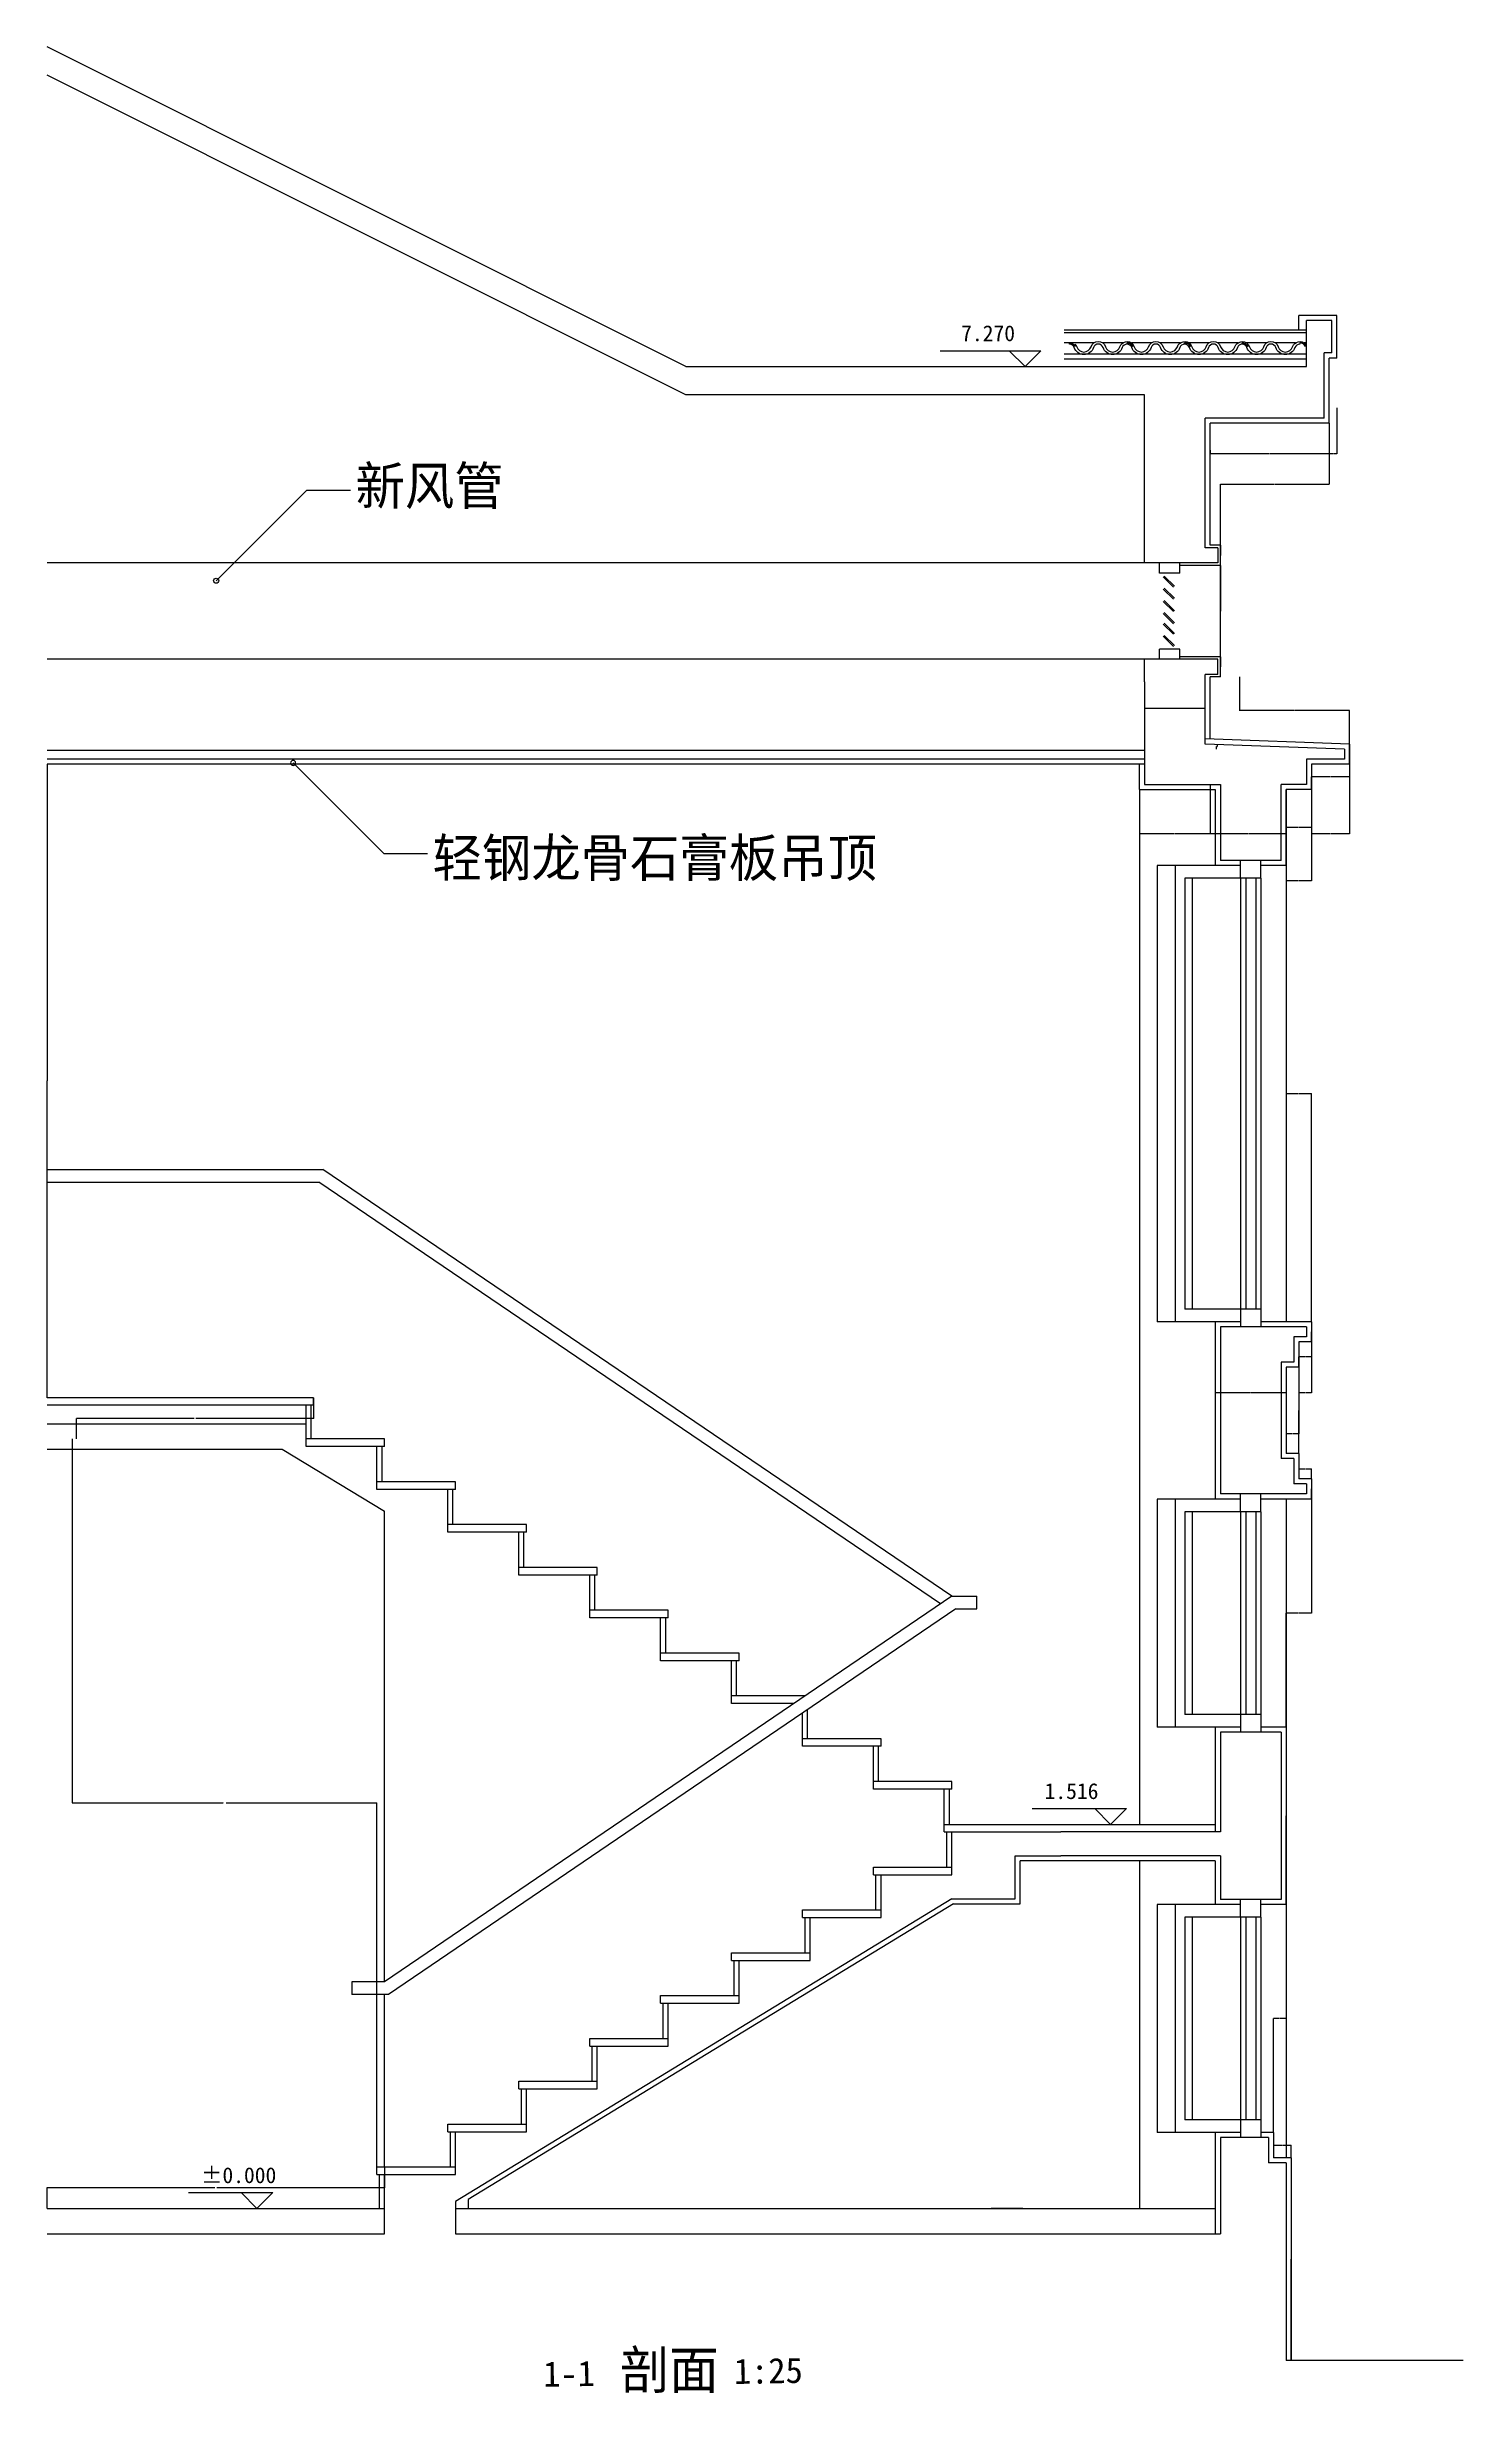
# Model space of a CAD drawing. Header units: metres. Extents: x -2092 to 57740, y -16481 to 10701.
# Drawn here: x 5047 to 10638, y -16481 to -7221 of the extents above; entities that cross this region are included whole.
import ezdxf

# ---------------------------------------------------------------- set-up
doc = ezdxf.new("R2010")
doc.units = ezdxf.units.M
for name, color, linetype in [('2', 2, 'Continuous'), ('DIM2', 3, 'Continuous'), ('E-W', 7, 'Continuous'), ('E-WALL', 7, 'Continuous'), ('E-X', 2, 'Continuous'), ('HZ', 3, 'Continuous'), ('墙', 7, 'Continuous'), ('标注', 4, 'Continuous')]:
    doc.layers.add(name, color=color, linetype=linetype)
doc.dimstyles.get("Standard").update_dxf_attribs({"dimtxt": 2.5, "dimasz": 2.5, "dimexe": 1.25, "dimexo": 0.625, "dimtad": 1, "dimcen": 2.5, "dimazin": 3, "dimtfac": 1, "dimtmove": 0, "dimatfit": 3})

# ---------------------------------------------------------------- blocks, each defined once
blk = doc.blocks.new('*D161')
for p, q in [((9359.99, -10152.48), (9359.99, -10327.56)), ((9639.99, -10132.48), (9639.99, -10327.56)), ((9498.49, -10327.56), (9359.74, -10327.56)), ((9640.24, -10327.56), (9501.49, -10327.56))]:
    blk.add_line(p, q)
at = {"layer": 'Defpoints'}
for p in [(9359.99, -10152.48), (9639.99, -10132.48), (9639.99, -10327.56)]:
    blk.add_point(p, dxfattribs=at)
at = {"layer": 'DIM2', "insert": (9499.99, -10327.56), "char_height": 1, "attachment_point": 5}
blk.add_mtext('280', dxfattribs=at)
blk = doc.blocks.new('*D162')
for p, q in [((10039.99, -12952.48), (10039.99, -13402.48)), ((9988.49, -13402.48), (9939.74, -13402.48)), ((9939.99, -13852.48), (9939.99, -13402.48)), ((10040.24, -13402.48), (9991.49, -13402.48))]:
    blk.add_line(p, q)
at = {"layer": 'Defpoints'}
for p in [(10039.99, -12952.48), (10039.99, -13402.48), (9939.99, -13852.48)]:
    blk.add_point(p, dxfattribs=at)
at = {"layer": 'DIM2', "insert": (9989.99, -13402.48), "char_height": 1, "attachment_point": 5}
blk.add_mtext('100', dxfattribs=at)
blk = doc.blocks.new('*D163')
for p, q in [((9939.99, -14552.48), (9939.99, -15002.48)), ((9913.99, -15002.48), (9889.74, -15002.48)), ((9889.99, -15452.48), (9889.99, -15002.48)), ((9940.24, -15002.48), (9915.99, -15002.48))]:
    blk.add_line(p, q)
at = {"layer": 'Defpoints'}
for p in [(9939.99, -14552.48), (9939.99, -15002.48), (9889.99, -15452.48)]:
    blk.add_point(p, dxfattribs=at)
at = {"layer": 'DIM2', "insert": (9914.99, -15002.48), "char_height": 1, "attachment_point": 5}
blk.add_mtext('50', dxfattribs=at)
blk = doc.blocks.new('*D164')
for p, q in [((9959.99, -15552.48), (9959.99, -15952.48)), ((9959.74, -15952.48), (9959.49, -15952.48)), ((9959.99, -16352.48), (9959.99, -15952.48)), ((9959.99, -15952.48), (9959.99, -15952.48)), ((9960.24, -15952.48), (9960.49, -15952.48))]:
    blk.add_line(p, q)
at = {"layer": 'Defpoints'}
for p in [(9959.99, -15552.48), (9959.99, -15952.48), (9959.99, -16352.48)]:
    blk.add_point(p, dxfattribs=at)
at = {"layer": 'DIM2', "insert": (9959.99, -15951.355), "char_height": 1, "attachment_point": 5}
blk.add_mtext('0', dxfattribs=at)
blk = doc.blocks.new('*D165')
for p, q in [((9889.99, -15452.48), (9889.99, -15502.48)), ((9890.24, -15502.48), (9923.99, -15502.48)), ((9925.99, -15502.48), (9959.74, -15502.48)), ((9959.99, -15552.48), (9959.99, -15502.48))]:
    blk.add_line(p, q)
at = {"layer": 'Defpoints'}
for p in [(9889.99, -15452.48), (9889.99, -15502.48), (9959.99, -15552.48)]:
    blk.add_point(p, dxfattribs=at)
at = {"layer": 'DIM2', "insert": (9924.99, -15502.48), "char_height": 1, "attachment_point": 5}
blk.add_mtext('70', dxfattribs=at)
blk = doc.blocks.new('*D166')
for p, q in [((9939.99, -13852.48), (9939.99, -14202.48)), ((9939.74, -14202.48), (9939.49, -14202.48)), ((9939.99, -14552.48), (9939.99, -14202.48)), ((9939.99, -14202.48), (9939.99, -14202.48)), ((9940.24, -14202.48), (9940.49, -14202.48))]:
    blk.add_line(p, q)
at = {"layer": 'Defpoints'}
for p in [(9939.99, -13852.48), (9939.99, -14202.48), (9939.99, -14552.48)]:
    blk.add_point(p, dxfattribs=at)
at = {"layer": 'DIM2', "insert": (9939.99, -14201.355), "char_height": 1, "attachment_point": 5}
blk.add_mtext('0', dxfattribs=at)
blk = doc.blocks.new('*D167')
for p, q in [((9679.99, -9267.97), (9679.99, -9447.97)), ((9679.74, -9447.97), (9679.49, -9447.97)), ((9679.99, -9627.97), (9679.99, -9447.97)), ((9679.99, -9447.97), (9679.99, -9447.97)), ((9680.24, -9447.97), (9680.49, -9447.97))]:
    blk.add_line(p, q)
at = {"layer": 'Defpoints'}
for p in [(9679.99, -9267.97), (9679.99, -9447.97), (9679.99, -9627.97)]:
    blk.add_point(p, dxfattribs=at)
at = {"layer": 'DIM2', "insert": (9679.99, -9446.845), "char_height": 1, "attachment_point": 5}
blk.add_mtext('0', dxfattribs=at)
blk = doc.blocks.new('*D168')
for p, q in [((9939.99, -10452.48), (9939.99, -11352.48)), ((9940.24, -11352.48), (9988.49, -11352.48)), ((9991.49, -11352.48), (10039.74, -11352.48)), ((10039.99, -12252.48), (10039.99, -11352.48))]:
    blk.add_line(p, q)
at = {"layer": 'Defpoints'}
for p in [(9939.99, -10452.48), (9939.99, -11352.48), (10039.99, -12252.48)]:
    blk.add_point(p, dxfattribs=at)
at = {"layer": 'DIM2', "insert": (9989.99, -11352.48), "char_height": 1, "attachment_point": 5}
blk.add_mtext('100', dxfattribs=at)
blk = doc.blocks.new('*D169')
for p, q in [((10039.74, -12292.48), (10039.49, -12292.48)), ((10039.99, -12252.48), (10039.99, -12292.48)), ((10039.99, -12332.48), (10039.99, -12292.48)), ((10039.99, -12292.48), (10039.99, -12292.48)), ((10040.24, -12292.48), (10040.49, -12292.48))]:
    blk.add_line(p, q)
at = {"layer": 'Defpoints'}
for p in [(10039.99, -12252.48), (10039.99, -12292.48), (10039.99, -12332.48)]:
    blk.add_point(p, dxfattribs=at)
at = {"layer": 'DIM2', "insert": (10039.99, -12291.355), "char_height": 1, "attachment_point": 5}
blk.add_mtext('0', dxfattribs=at)
blk = doc.blocks.new('*D170')
for p, q in [((9989.99, -12432.48), (9989.99, -12602.48)), ((9989.74, -12602.48), (9989.49, -12602.48)), ((9989.99, -12772.48), (9989.99, -12602.48)), ((9989.99, -12602.48), (9989.99, -12602.48)), ((9990.24, -12602.48), (9990.49, -12602.48))]:
    blk.add_line(p, q)
at = {"layer": 'Defpoints'}
for p in [(9989.99, -12432.48), (9989.99, -12602.48), (9989.99, -12772.48)]:
    blk.add_point(p, dxfattribs=at)
at = {"layer": 'DIM2', "insert": (9989.99, -12601.355), "char_height": 1, "attachment_point": 5}
blk.add_mtext('0', dxfattribs=at)
blk = doc.blocks.new('*D171')
for p, q in [((9989.99, -12772.48), (9989.99, -12833.5)), ((9990.24, -12833.5), (10013.99, -12833.5)), ((10015.99, -12833.5), (10039.74, -12833.5)), ((10039.99, -12872.48), (10039.99, -12833.5))]:
    blk.add_line(p, q)
at = {"layer": 'Defpoints'}
for p in [(9989.99, -12772.48), (9989.99, -12833.5), (10039.99, -12872.48)]:
    blk.add_point(p, dxfattribs=at)
at = {"layer": 'DIM2', "insert": (10014.99, -12833.5), "char_height": 1, "attachment_point": 5}
blk.add_mtext('50', dxfattribs=at)
blk = doc.blocks.new('*D172')
for p, q in [((10039.74, -12912.48), (10039.49, -12912.48)), ((10039.99, -12872.48), (10039.99, -12912.48)), ((10039.99, -12952.48), (10039.99, -12912.48)), ((10039.99, -12912.48), (10039.99, -12912.48)), ((10040.24, -12912.48), (10040.49, -12912.48))]:
    blk.add_line(p, q)
at = {"layer": 'Defpoints'}
for p in [(10039.99, -12872.48), (10039.99, -12912.48), (10039.99, -12952.48)]:
    blk.add_point(p, dxfattribs=at)
at = {"layer": 'DIM2', "insert": (10039.99, -12911.355), "char_height": 1, "attachment_point": 5}
blk.add_mtext('0', dxfattribs=at)
blk = doc.blocks.new('*D173')
for p, q in [((10013.99, -12391.3), (9989.74, -12391.3)), ((9989.99, -12432.48), (9989.99, -12391.3)), ((10040.24, -12391.3), (10015.99, -12391.3)), ((10039.99, -12332.48), (10039.99, -12391.3))]:
    blk.add_line(p, q)
at = {"layer": 'Defpoints'}
for p in [(10039.99, -12332.48), (10039.99, -12391.3), (9989.99, -12432.48)]:
    blk.add_point(p, dxfattribs=at)
at = {"layer": 'DIM2', "insert": (10014.99, -12391.3), "char_height": 1, "attachment_point": 5}
blk.add_mtext('50', dxfattribs=at)
blk = doc.blocks.new('*D174')
for p, q in [((10039.99, -12332.48), (10039.99, -12533.54)), ((9989.99, -12432.48), (9989.99, -12533.54)), ((10013.99, -12533.54), (9989.74, -12533.54)), ((10040.24, -12533.54), (10015.99, -12533.54))]:
    blk.add_line(p, q)
at = {"layer": 'Defpoints'}
for p in [(10039.99, -12332.48), (9989.99, -12432.48), (10039.99, -12533.54)]:
    blk.add_point(p, dxfattribs=at)
at = {"layer": 'DIM2', "insert": (10014.99, -12533.54), "char_height": 1, "attachment_point": 5}
blk.add_mtext('50', dxfattribs=at)
blk = doc.blocks.new('*D175')
for p, q in [((9659.99, -12432.48), (9659.99, -12533.54)), ((9939.99, -12432.48), (9939.99, -12533.54)), ((9798.49, -12533.54), (9659.74, -12533.54)), ((9940.24, -12533.54), (9801.49, -12533.54))]:
    blk.add_line(p, q)
at = {"layer": 'Defpoints'}
for p in [(9659.99, -12432.48), (9939.99, -12432.48), (9939.99, -12533.54)]:
    blk.add_point(p, dxfattribs=at)
at = {"layer": 'DIM2', "insert": (9799.99, -12533.54), "char_height": 1, "attachment_point": 5}
blk.add_mtext('280', dxfattribs=at)
blk = doc.blocks.new('*D176')
for p, q in [((9939.99, -12432.48), (9939.99, -12695.7)), ((9989.99, -12432.48), (9989.99, -12695.7)), ((9963.99, -12695.7), (9939.74, -12695.7)), ((9990.24, -12695.7), (9965.99, -12695.7))]:
    blk.add_line(p, q)
at = {"layer": 'Defpoints'}
for p in [(9939.99, -12432.48), (9989.99, -12432.48), (9989.99, -12695.7)]:
    blk.add_point(p, dxfattribs=at)
at = {"layer": 'DIM2', "insert": (9964.99, -12695.7), "char_height": 1, "attachment_point": 5}
blk.add_mtext('50', dxfattribs=at)
blk = doc.blocks.new('*D177')
for p, q in [((9939.99, -10152.48), (9939.99, -10512.33)), ((10039.99, -10152.48), (10039.99, -10512.33)), ((9988.49, -10512.33), (9939.74, -10512.33)), ((10040.24, -10512.33), (9991.49, -10512.33))]:
    blk.add_line(p, q)
at = {"layer": 'Defpoints'}
for p in [(9939.99, -10152.48), (10039.99, -10152.48), (10039.99, -10512.33)]:
    blk.add_point(p, dxfattribs=at)
at = {"layer": 'DIM2', "insert": (9989.99, -10512.33), "char_height": 1, "attachment_point": 5}
blk.add_mtext('100', dxfattribs=at)
blk = doc.blocks.new('*D178')
for p, q in [((9939.99, -10152.48), (9939.99, -10327.56)), ((9639.99, -10207.48), (9639.99, -10327.56)), ((9788.49, -10327.56), (9639.74, -10327.56)), ((9940.24, -10327.56), (9791.49, -10327.56))]:
    blk.add_line(p, q)
at = {"layer": 'Defpoints'}
for p in [(9939.99, -10152.48), (9639.99, -10207.48), (9939.99, -10327.56)]:
    blk.add_point(p, dxfattribs=at)
at = {"layer": 'DIM2', "insert": (9789.99, -10327.56), "char_height": 1, "attachment_point": 5}
blk.add_mtext('300', dxfattribs=at)
blk = doc.blocks.new('*D179')
for p, q in [((10189.99, -10052.48), (10189.99, -10327.56)), ((10039.99, -10152.48), (10039.99, -10327.56)), ((10113.49, -10327.56), (10039.74, -10327.56)), ((10190.24, -10327.56), (10116.49, -10327.56))]:
    blk.add_line(p, q)
at = {"layer": 'Defpoints'}
for p in [(10189.99, -10052.48), (10039.99, -10152.48), (10189.99, -10327.56)]:
    blk.add_point(p, dxfattribs=at)
at = {"layer": 'DIM2', "insert": (10114.99, -10327.56), "char_height": 1, "attachment_point": 5}
blk.add_mtext('150', dxfattribs=at)
blk = doc.blocks.new('*D180')
for p, q in [((10039.99, -10152.48), (10039.99, -10302.48)), ((9988.49, -10302.48), (9939.74, -10302.48)), ((9939.99, -10452.48), (9939.99, -10302.48)), ((10040.24, -10302.48), (9991.49, -10302.48))]:
    blk.add_line(p, q)
at = {"layer": 'Defpoints'}
for p in [(10039.99, -10152.48), (10039.99, -10302.48), (9939.99, -10452.48)]:
    blk.add_point(p, dxfattribs=at)
at = {"layer": 'DIM2', "insert": (9989.99, -10302.48), "char_height": 1, "attachment_point": 5}
blk.add_mtext('100', dxfattribs=at)
blk = doc.blocks.new('*D181')
for p, q in [((9754.99, -9707.97), (9754.99, -9840.23)), ((9970.99, -9840.23), (9754.74, -9840.23)), ((10190.24, -9840.23), (9973.99, -9840.23)), ((10189.99, -9972.48), (10189.99, -9840.23))]:
    blk.add_line(p, q)
at = {"layer": 'Defpoints'}
for p in [(9754.99, -9707.97), (10189.99, -9840.23), (10189.99, -9972.48)]:
    blk.add_point(p, dxfattribs=at)
at = {"layer": 'DIM2', "insert": (9972.49, -9840.23), "char_height": 1, "attachment_point": 5}
blk.add_mtext('435', dxfattribs=at)
blk = doc.blocks.new('*D182')
for p, q in [((10189.99, -10052.48), (10189.99, -10102.48)), ((10113.49, -10102.48), (10039.74, -10102.48)), ((10039.99, -10152.48), (10039.99, -10102.48)), ((10190.24, -10102.48), (10116.49, -10102.48))]:
    blk.add_line(p, q)
at = {"layer": 'Defpoints'}
for p in [(10189.99, -10052.48), (10039.99, -10152.48), (10189.99, -10102.48)]:
    blk.add_point(p, dxfattribs=at)
at = {"layer": 'DIM2', "insert": (10114.99, -10102.48), "char_height": 1, "attachment_point": 5}
blk.add_mtext('150', dxfattribs=at)
blk = doc.blocks.new('*D183')
for p, q in [((10189.74, -9966.01), (10189.49, -9966.01)), ((10189.99, -9972.48), (10189.99, -9966.01)), ((10189.99, -10052.48), (10189.99, -9966.01)), ((10189.99, -9966.01), (10189.99, -9966.01)), ((10190.24, -9966.01), (10190.49, -9966.01))]:
    blk.add_line(p, q)
at = {"layer": 'Defpoints'}
for p in [(10189.99, -9966.01), (10189.99, -9972.48), (10189.99, -10052.48)]:
    blk.add_point(p, dxfattribs=at)
at = {"layer": 'DIM2', "insert": (10189.99, -9964.885), "char_height": 1, "attachment_point": 5}
blk.add_mtext('0', dxfattribs=at)
blk = doc.blocks.new('*D184')
for p, q in [((9664.18, -9992.48), (9664.18, -9982.48)), ((9664.43, -9982.48), (9667.35, -9982.48)), ((9667.6, -9972.48), (9667.6, -9982.48))]:
    blk.add_line(p, q)
at = {"layer": 'Defpoints'}
for p in [(9664.18, -9982.48), (9664.18, -9992.48), (9667.6, -9972.48)]:
    blk.add_point(p, dxfattribs=at)
at = {"layer": 'DIM2', "insert": (9665.89, -9981.355), "char_height": 1, "attachment_point": 5}
blk.add_mtext('3,42', dxfattribs=at)
blk = doc.blocks.new('*D185')
for p, q in [((9679.99, -9627.97), (9679.99, -9667.97)), ((9679.74, -9667.97), (9679.49, -9667.97)), ((9679.99, -9707.97), (9679.99, -9667.97)), ((9679.99, -9667.97), (9679.99, -9667.97)), ((9680.24, -9667.97), (9680.49, -9667.97))]:
    blk.add_line(p, q)
at = {"layer": 'Defpoints'}
for p in [(9679.99, -9627.97), (9679.99, -9667.97), (9679.99, -9707.97)]:
    blk.add_point(p, dxfattribs=at)
at = {"layer": 'DIM2', "insert": (9679.99, -9666.845), "char_height": 1, "attachment_point": 5}
blk.add_mtext('0', dxfattribs=at)
blk = doc.blocks.new('*D186')
for p, q in [((10109.99, -8706.09), (10109.99, -8947.03)), ((9679.99, -9187.97), (9679.99, -8947.03)), ((9680.24, -8947.03), (9893.49, -8947.03)), ((9896.49, -8947.03), (10109.74, -8947.03))]:
    blk.add_line(p, q)
at = {"layer": 'Defpoints'}
for p in [(10109.99, -8706.09), (9679.99, -8947.03), (9679.99, -9187.97)]:
    blk.add_point(p, dxfattribs=at)
at = {"layer": 'DIM2', "insert": (9894.99, -8947.03), "char_height": 1, "attachment_point": 5}
blk.add_mtext('430', dxfattribs=at)
blk = doc.blocks.new('*D187')
for p, q in [((10139.99, -8645.55), (10139.99, -8826.76)), ((10123.99, -8826.76), (10109.74, -8826.76)), ((10109.99, -8813.25), (10109.99, -8826.76)), ((10140.24, -8826.76), (10125.99, -8826.76))]:
    blk.add_line(p, q)
at = {"layer": 'Defpoints'}
for p in [(10139.99, -8645.55), (10109.99, -8813.25), (10139.99, -8826.76)]:
    blk.add_point(p, dxfattribs=at)
at = {"layer": 'DIM2', "insert": (10124.99, -8826.76), "char_height": 1, "attachment_point": 5}
blk.add_mtext('30', dxfattribs=at)
blk = doc.blocks.new('*D188')
for p, q in [((9873.49, -8826.76), (9639.74, -8826.76)), ((9639.99, -8813.25), (9639.99, -8826.76)), ((10110.24, -8826.76), (9876.49, -8826.76)), ((10109.99, -8813.25), (10109.99, -8826.76))]:
    blk.add_line(p, q)
at = {"layer": 'Defpoints'}
for p in [(9639.99, -8813.25), (10109.99, -8813.25), (10109.99, -8826.76)]:
    blk.add_point(p, dxfattribs=at)
at = {"layer": 'DIM2', "insert": (9874.99, -8826.76), "char_height": 1, "attachment_point": 5}
blk.add_mtext('470', dxfattribs=at)
blk = doc.blocks.new('*D189')
for p, q in [((9679.74, -9227.97), (9679.49, -9227.97)), ((9679.99, -9187.97), (9679.99, -9227.97)), ((9679.99, -9267.97), (9679.99, -9227.97)), ((9679.99, -9227.97), (9679.99, -9227.97)), ((9680.24, -9227.97), (9680.49, -9227.97))]:
    blk.add_line(p, q)
at = {"layer": 'Defpoints'}
for p in [(9679.99, -9187.97), (9679.99, -9227.97), (9679.99, -9267.97)]:
    blk.add_point(p, dxfattribs=at)
at = {"layer": 'DIM2', "insert": (9679.99, -9226.845), "char_height": 1, "attachment_point": 5}
blk.add_mtext('0', dxfattribs=at)
blk = doc.blocks.new('*D190')
for p, q in [((5146.87, -12715.48), (5146.87, -14151.98)), ((5147.12, -14151.98), (5742.93, -14151.98)), ((5753.93, -14151.98), (6349.74, -14151.98)), ((6349.99, -15588.48), (6349.99, -14151.98))]:
    blk.add_line(p, q)
at = {"layer": 'Defpoints'}
for p in [(5146.87, -12715.48), (5146.87, -14151.98), (6349.99, -15588.48)]:
    blk.add_point(p, dxfattribs=at)
at = {"layer": 'DIM2', "insert": (5748.43, -14151.98), "char_height": 1, "attachment_point": 5}
blk.add_mtext('169x17=2873', dxfattribs=at)
blk = doc.blocks.new('*D191')
for p, q in [((6379.99, -15588.48), (6379.99, -15670.48)), ((5710.135, -15670.48), (5047.03, -15670.48)), ((5047.28, -15752.48), (5047.28, -15670.48)), ((6380.24, -15670.48), (5717.135, -15670.48))]:
    blk.add_line(p, q)
at = {"layer": 'Defpoints'}
for p in [(6379.99, -15588.48), (6379.99, -15670.48), (5047.28, -15752.48)]:
    blk.add_point(p, dxfattribs=at)
at = {"layer": 'DIM2', "insert": (5713.635, -15670.48), "char_height": 1, "attachment_point": 5}
blk.add_mtext('1332,71', dxfattribs=at)
blk = doc.blocks.new('*D192')
for p, q in [((6099.99, -12552.48), (6099.99, -12633.98)), ((5628.795, -12633.98), (5163.35, -12633.98)), ((5163.6, -12715.48), (5163.6, -12633.98)), ((6100.24, -12633.98), (5634.795, -12633.98))]:
    blk.add_line(p, q)
at = {"layer": 'Defpoints'}
for p in [(6099.99, -12552.48), (6099.99, -12633.98), (5163.6, -12715.48)]:
    blk.add_point(p, dxfattribs=at)
at = {"layer": 'DIM2', "insert": (5631.795, -12633.98), "char_height": 1, "attachment_point": 5}
blk.add_mtext('936,39', dxfattribs=at)
blk = doc.blocks.new('*D193')
for p, q in [((5047.28, -10052.48), (5047.28, -11302.48)), ((5047.03, -11302.48), (5046.78, -11302.48)), ((5047.28, -12552.48), (5047.28, -11302.48)), ((5047.28, -11302.48), (5047.28, -11302.48)), ((5047.53, -11302.48), (5047.78, -11302.48))]:
    blk.add_line(p, q)
at = {"layer": 'Defpoints'}
for p in [(5047.28, -10052.48), (5047.28, -11302.48), (5047.28, -12552.48)]:
    blk.add_point(p, dxfattribs=at)
at = {"layer": 'DIM2', "insert": (5047.28, -11301.355), "char_height": 1, "attachment_point": 5}
blk.add_mtext('0', dxfattribs=at)

msp = doc.modelspace()

# ---------------------------------------------------------------- linework, layer by layer
at = {"layer": '2'}
for p, q in [((10019.99, -8339.45), (9062.96, -8339.45)), ((10019.99, -8349.45), (9062.96, -8349.45)), ((9180.63, -8389.45), (9062.96, -8389.45)), ((9294.27, -8389.45), (9214.95, -8389.45)), ((9407.9, -8389.45), (9328.58, -8389.45)), ((9521.54, -8389.45), (9442.22, -8389.45)), ((9635.18, -8389.45), (9555.85, -8389.45)), ((9748.81, -8389.45), (9669.49, -8389.45)), ((9862.45, -8389.45), (9783.13, -8389.45)), ((9976.09, -8389.45), (9896.76, -8389.45)), ((10019.99, -8389.45), (10010.4, -8389.45)), ((9062.96, -8432.48), (10019.99, -8432.48)), ((9062.96, -8452.48), (10019.99, -8452.48)), ((10119.99, -8429.09), (10089.99, -8429.09))]:
    msp.add_line(p, q, dxfattribs=at)
for points in [[(9106.88, -8403.79), (9106.88, -8394.51, -0.1), (9112.56, -8404.65, 0.73), (9169.38, -8404.65, -0.73), (9226.2, -8404.65, 0.73), (9283.02, -8404.65, -0.59), (9334.15, -8394.51), (9334.15, -8403.79, 0.3), (9311.42, -8389.03), (9311.42, -8394.03, 0.32), (9292.52, -8407.75, -0.73), (9216.69, -8407.75, 0.73), (9178.89, -8407.75, -0.73), (9103.05, -8407.75, 0.32), (9084.15, -8394.03), (9084.15, -8389.03, -0.3)], [(9334.15, -8403.79), (9334.15, -8394.51, -0.1), (9339.83, -8404.65, 0.73), (9396.65, -8404.65, -0.73), (9453.47, -8404.65, 0.73), (9510.29, -8404.65, -0.59), (9561.42, -8394.51), (9561.42, -8403.79, 0.3), (9538.7, -8389.03), (9538.7, -8394.03, 0.32), (9519.8, -8407.75, -0.73), (9443.96, -8407.75, 0.73), (9406.16, -8407.75, -0.73), (9330.33, -8407.75, 0.32), (9311.42, -8394.03), (9311.42, -8389.03, -0.3)], [(9561.42, -8403.79), (9561.42, -8394.51, -0.1), (9567.11, -8404.65, 0.73), (9623.92, -8404.65, -0.73), (9680.74, -8404.65, 0.73), (9737.56, -8404.65, -0.59), (9788.7, -8394.51), (9788.7, -8403.79, 0.3), (9765.97, -8389.03), (9765.97, -8394.03, 0.32), (9747.07, -8407.75, -0.73), (9671.23, -8407.75, 0.73), (9633.43, -8407.75, -0.73), (9557.6, -8407.75, 0.32), (9538.7, -8394.03), (9538.7, -8389.03, -0.3)], [(9788.7, -8403.79), (9788.7, -8394.51, -0.1), (9794.38, -8404.65, 0.73), (9851.2, -8404.65, -0.73), (9908.02, -8404.65, 0.73), (9964.83, -8404.65, -0.59), (10015.97, -8394.51), (10015.97, -8403.79, 0.3), (9993.24, -8389.03), (9993.24, -8394.03, 0.32), (9974.34, -8407.75, -0.73), (9898.51, -8407.75, 0.73), (9860.71, -8407.75, -0.73), (9784.87, -8407.75, 0.32), (9765.97, -8394.03), (9765.97, -8389.03, -0.3)]]:
    msp.add_lwpolyline(points, format="xyb", close=True, dxfattribs=at)
at = {"layer": 'DIM2'}
for p, q in [((6072.51, -8970.31), (5715.04, -9327.78)), ((6072.51, -8970.31), (6245.32, -8970.31)), ((9379.99, -9257.97), (5047.28, -9257.97)), ((9379.99, -9637.97), (5047.28, -9637.97)), ((6376.39, -10404.61), (6018.92, -10047.14)), ((9359.99, -10152.48), (9359.99, -14236.48)), ((6376.39, -10404.61), (6549.21, -10404.61)), ((9429.99, -10452.48), (9429.99, -12252.48)), ((9501.43, -10452.48), (9501.43, -12252.48)), ((9759.99, -10502.48), (9539.47, -10502.48)), ((9539.47, -10502.48), (9539.47, -12202.48)), ((9569.05, -10502.48), (9569.05, -12202.48)), ((5047.28, -11652.48), (6135.68, -11652.48)), ((8619.99, -13336.48), (6135.68, -11652.48)), ((5047.28, -11702.48), (6120.3, -11702.48)), ((8575.51, -13366.71), (6120.3, -11702.48)), ((9759.99, -12202.48), (9539.47, -12202.48)), ((6099.99, -12552.48), (5047.28, -12552.48)), ((6099.99, -12582.48), (5047.28, -12582.48)), ((6069.99, -12745.48), (6069.99, -12582.48)), ((6089.99, -12715.48), (6089.99, -12582.48)), ((6099.99, -12582.48), (6099.99, -12552.48)), ((5047.28, -12655.48), (6069.99, -12655.48)), ((5047.28, -12755.48), (5975.96, -12755.48)), ((5975.96, -12755.48), (6379.99, -13000.78)), ((6379.99, -12715.48), (6069.99, -12715.48)), ((6379.99, -12745.48), (6069.99, -12745.48)), ((6349.99, -12914.48), (6349.99, -12745.48)), ((6369.99, -12884.48), (6369.99, -12745.48)), ((6379.99, -12745.48), (6379.99, -12715.48)), ((6659.99, -12884.48), (6349.99, -12884.48)), ((6659.99, -12914.48), (6349.99, -12914.48)), ((6629.99, -13083.48), (6629.99, -12914.48)), ((6649.99, -13053.48), (6649.99, -12914.48)), ((6659.99, -12914.48), (6659.99, -12884.48)), ((9429.99, -12952.48), (9429.99, -13852.48)), ((9501.43, -12952.48), (9501.43, -13852.48)), ((6379.99, -14858.48), (6379.99, -13000.78)), ((6939.99, -13053.48), (6629.99, -13053.48)), ((6939.99, -13083.48), (6939.99, -13053.48)), ((9539.47, -13002.48), (9539.47, -13802.48)), ((9759.99, -13002.48), (9539.47, -13002.48)), ((9569.05, -13002.48), (9569.05, -13802.48)), ((6939.99, -13083.48), (6629.99, -13083.48)), ((6909.99, -13252.48), (6909.99, -13083.48)), ((6929.99, -13222.48), (6929.99, -13083.48)), ((7219.99, -13222.48), (6909.99, -13222.48)), ((7219.99, -13252.48), (7219.99, -13222.48)), ((7219.99, -13252.48), (6909.99, -13252.48)), ((7189.99, -13421.48), (7189.99, -13252.48)), ((7209.99, -13391.48), (7209.99, -13252.48)), ((8619.99, -13336.48), (6379.99, -14858.48)), ((8635.37, -13386.48), (6395.37, -14908.48)), ((7499.99, -13391.48), (7189.99, -13391.48)), ((7499.99, -13421.48), (7189.99, -13421.48)), ((7469.99, -13590.48), (7469.99, -13421.48)), ((7489.99, -13560.48), (7489.99, -13421.48)), ((7499.99, -13421.48), (7499.99, -13391.48)), ((8619.99, -13336.48), (8718.23, -13336.48)), ((8635.37, -13386.48), (8718.23, -13386.48)), ((8718.23, -13386.48), (8718.23, -13336.48)), ((7779.99, -13560.48), (7469.99, -13560.48)), ((7779.99, -13590.48), (7469.99, -13590.48)), ((7749.99, -13759.48), (7749.99, -13590.48)), ((7769.99, -13729.48), (7769.99, -13590.48)), ((7779.99, -13590.48), (7779.99, -13560.48)), ((8041.6, -13729.48), (7749.99, -13729.48)), ((7997.44, -13759.48), (7749.99, -13759.48)), ((8049.99, -13898.48), (8049.99, -13784.22)), ((8029.99, -13928.48), (8029.99, -13797.81)), ((9759.99, -13802.48), (9539.47, -13802.48)), ((8339.99, -13898.48), (8029.99, -13898.48)), ((8339.99, -13928.48), (8029.99, -13928.48)), ((8309.99, -14097.48), (8309.99, -13928.48)), ((8329.99, -14067.48), (8329.99, -13928.48)), ((8339.99, -13928.48), (8339.99, -13898.48)), ((8619.99, -14067.48), (8309.99, -14067.48)), ((8619.99, -14097.48), (8619.99, -14067.48)), ((8619.99, -14097.48), (8309.99, -14097.48)), ((8589.99, -14266.48), (8589.99, -14097.48)), ((8609.99, -14236.48), (8609.99, -14097.48)), ((9359.99, -14380.78), (9359.99, -15752.48)), ((8625.61, -14550.78), (6709.99, -15717.74)), ((9429.99, -14552.48), (9429.99, -15452.48)), ((9501.43, -14552.48), (9501.43, -15452.48)), ((9539.47, -14602.48), (9539.47, -15402.48)), ((9759.99, -14602.48), (9539.47, -14602.48)), ((9569.05, -14602.48), (9569.05, -15402.48)), ((6379.99, -14858.48), (6250.52, -14858.48)), ((6250.52, -14858.48), (6250.52, -14908.48)), ((6395.37, -14908.48), (6250.52, -14908.48)), ((6379.99, -15588.48), (6379.99, -14908.48)), ((9759.99, -15402.48), (9539.47, -15402.48)), ((6709.99, -15717.74), (6709.99, -15752.48))]:
    msp.add_line(p, q, dxfattribs=at)
for points in [[(5705.04, -9327.78, -1), (5725.04, -9327.78, -1)], [(6008.92, -10047.14, 1), (6028.92, -10047.14, 1)]]:
    msp.add_lwpolyline(points, format="xyb", close=True, dxfattribs=at)
at = {"layer": 'E-W'}
for p, q in [((7569.99, -8482.48), (5047.28, -7221.12)), ((7569.99, -8594.28), (5047.28, -7332.93)), ((10019.99, -8482.48), (10019.99, -8301.09)), ((10119.99, -8301.09), (10019.99, -8301.09)), ((10119.99, -8429.09), (10119.99, -8301.09)), ((7569.99, -8482.48), (10019.99, -8482.48)), ((9090.21, -8482.48), (10019.99, -8482.48)), ((10089.99, -8686.09), (10089.99, -8429.09)), ((9379.99, -8594.28), (7569.99, -8594.28)), ((9379.99, -9257.97), (9379.99, -8594.28)), ((9619.99, -9197.97), (9619.99, -8686.09)), ((10089.99, -8686.09), (9619.99, -8686.09)), ((9669.99, -9257.97), (9379.99, -9257.97)), ((9439.99, -9297.97), (9439.99, -9257.97)), ((9519.99, -9297.97), (9519.99, -9257.97)), ((9669.99, -9197.97), (9619.99, -9197.97)), ((9669.99, -9197.97), (9669.99, -9257.97)), ((9519.99, -9297.97), (9439.99, -9297.97)), ((9454.43, -9313.2), (9495.44, -9353.19)), ((9457.92, -9309.62), (9498.93, -9349.61)), ((9454.43, -9361), (9495.44, -9401)), ((9454.43, -9409.78), (9495.44, -9449.77)), ((9457.92, -9357.42), (9498.93, -9397.42)), ((9457.92, -9406.2), (9498.93, -9446.19)), ((9454.43, -9457.58), (9495.44, -9497.58)), ((9454.43, -9499.53), (9495.44, -9539.52)), ((9457.92, -9454), (9498.93, -9494)), ((9457.92, -9495.95), (9498.93, -9535.94)), ((9439.99, -9637.97), (9439.99, -9597.97)), ((9519.99, -9597.97), (9439.99, -9597.97)), ((9454.43, -9547.33), (9495.44, -9587.33)), ((9457.92, -9543.75), (9498.93, -9583.75)), ((9519.99, -9637.97), (9519.99, -9597.97)), ((9379.99, -9727.48), (9379.99, -9637.97)), ((9669.99, -9637.97), (9379.99, -9637.97)), ((9619.99, -9972.48), (9619.99, -9697.97)), ((9669.99, -9697.97), (9619.99, -9697.97)), ((9669.99, -9697.97), (9669.99, -9637.97)), ((9379.99, -9727.48), (9379.99, -9932.48)), ((9619.99, -9832.48), (9379.99, -9832.48)), ((9379.99, -9932.48), (9379.99, -10132.48)), ((9379.99, -9932.48), (9379.99, -9932.48)), ((10169.99, -9992.48), (9619.99, -9972.48)), ((10169.99, -9992.48), (10169.99, -10032.48)), ((9379.99, -10032.48), (5047.28, -10032.48)), ((9379.99, -10052.48), (5047.28, -10052.48)), ((10169.99, -10032.48), (10019.99, -10032.48)), ((10019.99, -10032.48), (10019.99, -10132.48)), ((9379.99, -10132.48), (9679.99, -10132.48)), ((9919.99, -10432.48), (9919.99, -10132.48)), ((10019.99, -10132.48), (9919.99, -10132.48)), ((9759.99, -10502.48), (9759.99, -10432.48)), ((9839.99, -10502.48), (9839.99, -10432.48)), ((9839.99, -10502.48), (9759.99, -10502.48)), ((9839.99, -12202.48), (9759.99, -12202.48)), ((9759.99, -12202.48), (9759.99, -12272.48)), ((9839.99, -12202.48), (9839.99, -12272.48)), ((9679.99, -12272.48), (9679.99, -12932.48)), ((10019.99, -12272.48), (9679.99, -12272.48)), ((9969.99, -12312.48), (9969.99, -12412.48)), ((10019.99, -12312.48), (9969.99, -12312.48)), ((10019.99, -12272.48), (10019.99, -12312.48)), ((9919.99, -12412.48), (9919.99, -12792.48)), ((9969.99, -12412.48), (9919.99, -12412.48)), ((9969.99, -12792.48), (9919.99, -12792.48)), ((9969.99, -12792.48), (9969.99, -12892.48)), ((10019.99, -12932.48), (9679.99, -12932.48)), ((9759.99, -13002.48), (9759.99, -12932.48)), ((9839.99, -13002.48), (9839.99, -12932.48)), ((10019.99, -12892.48), (9969.99, -12892.48)), ((10019.99, -12892.48), (10019.99, -12932.48)), ((9839.99, -13002.48), (9759.99, -13002.48)), ((9679.99, -13872.48), (9679.99, -14266.48)), ((9919.99, -13872.48), (9679.99, -13872.48)), ((9759.99, -13802.48), (9759.99, -13872.48)), ((9839.99, -13802.48), (9759.99, -13802.48)), ((9839.99, -13802.48), (9839.99, -13872.48)), ((9919.99, -13872.48), (9919.99, -14532.48)), ((9939.99, -13852.48), (9939.99, -14552.48)), ((9679.99, -14360.78), (9679.99, -14532.48)), ((9919.99, -14532.48), (9679.99, -14532.48)), ((9759.99, -14602.48), (9759.99, -14532.48)), ((9839.99, -14602.48), (9839.99, -14532.48)), ((9839.99, -14602.48), (9759.99, -14602.48)), ((9839.99, -15402.48), (9759.99, -15402.48)), ((9759.99, -15402.48), (9759.99, -15472.48)), ((9839.99, -15402.48), (9839.99, -15472.48)), ((9939.99, -15572.48), (9939.99, -16352.48)), ((10638.21, -16352.48), (9939.99, -16352.48))]:
    msp.add_line(p, q, dxfattribs=at)
at = {"layer": 'E-WALL'}
for p, q in [((9679.99, -10132.48), (9679.99, -10432.48)), ((9919.99, -10432.48), (9679.99, -10432.48)), ((9679.99, -14266.48), (9050.51, -14266.48)), ((9679.99, -14360.78), (9050.51, -14360.78)), ((9679.99, -15472.48), (9679.99, -15852.48)), ((9869.99, -15472.48), (9679.99, -15472.48)), ((9869.99, -15472.48), (9869.99, -15572.48)), ((9939.99, -15572.48), (9869.99, -15572.48))]:
    msp.add_line(p, q, dxfattribs=at)
at = {"layer": 'E-X'}
for p, q in [((10139.99, -8281.09), (9989.99, -8281.09)), ((9989.99, -8339.45), (9989.99, -8281.09)), ((10139.99, -8449.09), (10139.99, -8281.09)), ((10109.99, -8706.09), (10109.99, -8449.09)), ((10139.99, -8449.09), (10109.99, -8449.09)), ((9639.99, -9187.97), (9639.99, -8706.09)), ((10109.99, -8706.09), (9639.99, -8706.09)), ((9679.99, -9187.97), (9639.99, -9187.97)), ((9679.99, -9707.97), (9679.99, -9187.97)), ((9679.99, -9267.97), (9519.99, -9267.97)), ((9679.99, -9627.97), (9519.99, -9627.97)), ((9639.99, -9952.48), (9639.99, -9707.97)), ((9679.99, -9707.97), (9639.99, -9707.97)), ((9379.99, -9997.48), (5047.28, -9997.48)), ((10189.99, -9972.48), (9619.99, -9951.75)), ((10189.99, -9972.48), (10189.99, -10052.48)), ((9359.99, -10152.48), (9359.99, -10052.48)), ((10189.99, -10052.48), (10039.99, -10052.48)), ((10039.99, -10052.48), (10039.99, -10152.48)), ((9359.99, -10152.48), (9659.99, -10152.48)), ((9659.99, -10152.48), (9659.99, -10452.48)), ((9939.99, -10452.48), (9939.99, -10152.48)), ((10039.99, -10152.48), (9939.99, -10152.48)), ((9759.99, -10452.48), (9429.99, -10452.48)), ((9939.99, -10452.48), (9839.99, -10452.48)), ((9939.99, -10452.48), (9939.99, -12252.48)), ((9759.99, -10502.48), (9759.99, -12202.48)), ((9779.99, -10502.48), (9779.99, -12202.48)), ((9819.99, -10502.48), (9819.99, -12202.48)), ((9839.99, -10502.48), (9839.99, -12202.48)), ((9759.99, -12252.48), (9429.99, -12252.48)), ((9659.99, -12252.48), (9659.99, -12952.48)), ((10039.99, -12252.48), (9839.99, -12252.48)), ((10039.99, -12252.48), (10039.99, -12332.48)), ((9989.99, -12332.48), (9989.99, -12432.48)), ((10039.99, -12332.48), (9989.99, -12332.48)), ((9939.99, -12432.48), (9939.99, -12772.48)), ((9989.99, -12432.48), (9939.99, -12432.48)), ((9989.99, -12772.48), (9939.99, -12772.48)), ((9989.99, -12772.48), (9989.99, -12872.48)), ((9759.99, -12952.48), (9429.99, -12952.48)), ((10039.99, -12952.48), (9839.99, -12952.48)), ((9939.99, -12952.48), (9939.99, -15552.48)), ((10039.99, -12872.48), (9989.99, -12872.48)), ((10039.99, -12872.48), (10039.99, -12952.48)), ((9759.99, -13002.48), (9759.99, -13802.48)), ((9779.99, -13002.48), (9779.99, -13802.48)), ((9819.99, -13002.48), (9819.99, -13802.48)), ((9839.99, -13002.48), (9839.99, -13802.48)), ((9759.99, -13852.48), (9429.99, -13852.48)), ((9659.99, -13852.48), (9659.99, -14266.48)), ((9939.99, -13852.48), (9839.99, -13852.48)), ((9659.99, -14380.78), (8889.99, -14380.78)), ((8889.99, -14550.78), (8889.99, -14380.78)), ((9659.99, -14380.78), (9659.99, -14552.48)), ((8625.61, -14550.78), (8889.99, -14550.78)), ((9759.99, -14552.48), (9429.99, -14552.48)), ((9759.99, -14602.48), (9759.99, -15402.48)), ((9779.99, -14602.48), (9779.99, -15402.48)), ((9819.99, -14602.48), (9819.99, -15402.48)), ((9939.99, -14552.48), (9839.99, -14552.48)), ((9839.99, -14602.48), (9839.99, -15402.48)), ((9759.99, -15452.48), (9429.99, -15452.48)), ((9659.99, -15452.48), (9659.99, -15852.48)), ((9889.99, -15452.48), (9839.99, -15452.48)), ((9889.99, -15452.48), (9889.99, -15552.48)), ((9959.99, -15552.48), (9889.99, -15552.48)), ((9959.99, -15552.48), (9959.99, -16352.48))]:
    msp.add_line(p, q, dxfattribs=at)
at = {"layer": '墙'}
for p, q in [((8589.99, -14236.48), (9659.99, -14236.48)), ((8589.99, -14266.48), (8589.99, -14236.48)), ((8589.99, -14266.48), (9050.51, -14266.48)), ((8599.99, -14405.48), (8599.99, -14266.48)), ((8619.99, -14435.48), (8619.99, -14266.48)), ((8309.99, -14435.48), (8309.99, -14405.48)), ((8309.99, -14405.48), (8619.99, -14405.48)), ((8309.99, -14435.48), (8619.99, -14435.48)), ((8319.99, -14574.48), (8319.99, -14435.48)), ((8339.99, -14604.48), (8339.99, -14435.48)), ((8869.99, -14360.78), (9050.51, -14360.78)), ((8869.99, -14530.78), (8869.99, -14360.78)), ((8619.99, -14530.78), (6659.99, -15724.78)), ((8619.99, -14530.78), (8869.99, -14530.78)), ((8029.99, -14574.48), (8339.99, -14574.48)), ((8029.99, -14604.48), (8029.99, -14574.48)), ((8029.99, -14604.48), (8339.99, -14604.48)), ((8039.99, -14743.48), (8039.99, -14604.48)), ((8059.99, -14773.48), (8059.99, -14604.48)), ((7749.99, -14743.48), (8059.99, -14743.48)), ((7749.99, -14773.48), (7749.99, -14743.48)), ((7749.99, -14773.48), (8059.99, -14773.48)), ((7759.99, -14912.48), (7759.99, -14773.48)), ((7779.99, -14942.48), (7779.99, -14773.48)), ((7469.99, -14912.48), (7779.99, -14912.48)), ((7469.99, -14942.48), (7469.99, -14912.48)), ((7469.99, -14942.48), (7779.99, -14942.48)), ((7479.99, -15081.48), (7479.99, -14942.48)), ((7499.99, -15111.48), (7499.99, -14942.48)), ((7189.99, -15081.48), (7499.99, -15081.48)), ((7189.99, -15111.48), (7189.99, -15081.48)), ((7189.99, -15111.48), (7499.99, -15111.48)), ((7199.99, -15250.48), (7199.99, -15111.48)), ((7219.99, -15280.48), (7219.99, -15111.48)), ((6909.99, -15250.48), (7219.99, -15250.48)), ((6909.99, -15280.48), (6909.99, -15250.48)), ((6909.99, -15280.48), (7219.99, -15280.48)), ((6919.99, -15419.48), (6919.99, -15280.48)), ((6939.99, -15449.48), (6939.99, -15280.48)), ((6629.99, -15449.48), (6629.99, -15419.48)), ((6629.99, -15419.48), (6939.99, -15419.48)), ((6629.99, -15449.48), (6939.99, -15449.48)), ((6639.99, -15588.48), (6639.99, -15449.48)), ((6659.99, -15618.48), (6659.99, -15449.48)), ((6349.99, -15588.48), (6659.99, -15588.48)), ((6349.99, -15618.48), (6349.99, -15588.48)), ((6349.99, -15618.48), (6659.99, -15618.48)), ((6359.99, -15752.48), (6359.99, -15618.48)), ((6379.99, -15852.48), (6379.99, -15618.48)), ((6659.99, -15724.78), (6659.99, -15852.48)), ((5047.28, -15752.48), (6379.99, -15752.48)), ((6659.99, -15752.48), (9659.99, -15752.48)), ((5047.28, -15852.48), (6379.99, -15852.48)), ((6659.99, -15852.48), (9679.99, -15852.48))]:
    msp.add_line(p, q, dxfattribs=at)
at = {"layer": '标注'}
for p, q in [((8573.42, -8419.98), (8846.14, -8419.98)), ((8908.64, -8482.48), (8846.14, -8419.98)), ((8846.14, -8419.98), (8971.14, -8419.98)), ((8971.14, -8419.98), (8908.64, -8482.48)), ((8937.23, -14173.98), (9308.93, -14173.98)), ((9246.43, -14236.48), (9183.93, -14173.98)), ((9308.93, -14173.98), (9246.43, -14236.48)), ((5606.13, -15689.98), (5938.15, -15689.98)), ((5875.65, -15752.48), (5813.15, -15689.98)), ((5938.15, -15689.98), (5875.65, -15752.48)), ((8900.21, -15752.48), (8775.21, -15752.48))]:
    msp.add_line(p, q, dxfattribs=at)

# ---------------------------------------------------------------- texts
at = {"layer": 'DIM2'}
for s, p in [('新风管', (6265.3, -9028.45)), ('轻钢龙骨石膏板吊顶', (6569.19, -10496.47)), ('剖面', (7309.02, -16464.81))]:
    msp.add_text(s, height=150, dxfattribs=at).set_placement(p)
at = {"layer": 'HZ'}
for s, p in [('1-1', (7006.69, -16456.55)), ('1:25', (7759.87, -16445.37))]:
    msp.add_text(s, height=100, rotation=1, dxfattribs=at).set_placement(p)
at = {"layer": '标注'}
for s, p in [('7.270', (8656.56, -8382.48)), ('1.516', (8985.9, -14136.48)), ('%%P0.000', (5654.81, -15652.48))]:
    msp.add_text(s, height=62.5, dxfattribs=at).set_placement(p)

# ---------------------------------------------------------------- dimensions: what is measured, and where the dimension line sits
at = {"layer": 'DIM2'}
for base, p1, p2, picture, middle in [((10139.99, -8826.76), (10139.99, -8645.55), (10109.99, -8813.25), '*D187', (10124.99, -8826.76)), ((9679.99, -8947.03), (9679.99, -9187.97), (10109.99, -8706.09), '*D186', (9894.99, -8947.03)), ((10109.99, -8826.76), (10109.99, -8813.25), (9639.99, -8813.25), '*D188', (9874.99, -8826.76)), ((9679.99, -9227.97), (9679.99, -9187.97), (9679.99, -9267.97), '*D189', (9679.99, -9226.845)), ((9679.99, -9447.97), (9679.99, -9267.97), (9679.99, -9627.97), '*D167', (9679.99, -9446.845)), ((9679.99, -9667.97), (9679.99, -9627.97), (9679.99, -9707.97), '*D185', (9679.99, -9666.845)), ((10189.99, -9840.23), (10189.99, -9972.48), (9754.99, -9707.97), '*D181', (9972.49, -9840.23)), ((9664.18, -9982.48), (9664.18, -9992.48), (9667.6, -9972.48), '*D184', (9665.89, -9981.355)), ((10189.99, -9966.01), (10189.99, -9972.48), (10189.99, -10052.48), '*D183', (10189.99, -9964.885)), ((5047.28, -11302.48), (5047.28, -12552.48), (5047.28, -10052.48), '*D193', (5047.28, -11301.355)), ((10189.99, -10327.56), (10189.99, -10052.48), (10039.99, -10152.48), '*D179', (10114.99, -10327.56)), ((10189.99, -10102.48), (10189.99, -10052.48), (10039.99, -10152.48), '*D182', (10114.99, -10102.48)), ((9639.99, -10327.56), (9639.99, -10132.48), (9359.99, -10152.48), '*D161', (9499.99, -10327.56)), ((9939.99, -10327.56), (9939.99, -10152.48), (9639.99, -10207.48), '*D178', (9789.99, -10327.56)), ((10039.99, -10512.33), (10039.99, -10152.48), (9939.99, -10152.48), '*D177', (9989.99, -10512.33)), ((10039.99, -10302.48), (10039.99, -10152.48), (9939.99, -10452.48), '*D180', (9989.99, -10302.48)), ((9939.99, -11352.48), (9939.99, -10452.48), (10039.99, -12252.48), '*D168', (9989.99, -11352.48)), ((10039.99, -12292.48), (10039.99, -12252.48), (10039.99, -12332.48), '*D169', (10039.99, -12291.355)), ((10039.99, -12391.3), (10039.99, -12332.48), (9989.99, -12432.48), '*D173', (10014.99, -12391.3)), ((10039.99, -12533.54), (10039.99, -12332.48), (9989.99, -12432.48), '*D174', (10014.99, -12533.54)), ((9939.99, -12533.54), (9939.99, -12432.48), (9659.99, -12432.48), '*D175', (9799.99, -12533.54)), ((9989.99, -12695.7), (9989.99, -12432.48), (9939.99, -12432.48), '*D176', (9964.99, -12695.7)), ((9989.99, -12602.48), (9989.99, -12432.48), (9989.99, -12772.48), '*D170', (9989.99, -12601.355)), ((6099.99, -12633.98), (6099.99, -12552.48), (5163.6, -12715.48), '*D192', (5631.795, -12633.98)), ((9989.99, -12833.5), (9989.99, -12772.48), (10039.99, -12872.48), '*D171', (10014.99, -12833.5)), ((10039.99, -13402.48), (10039.99, -12952.48), (9939.99, -13852.48), '*D162', (9989.99, -13402.48)), ((10039.99, -12912.48), (10039.99, -12872.48), (10039.99, -12952.48), '*D172', (10039.99, -12911.355)), ((9939.99, -14202.48), (9939.99, -13852.48), (9939.99, -14552.48), '*D166', (9939.99, -14201.355)), ((9939.99, -15002.48), (9939.99, -14552.48), (9889.99, -15452.48), '*D163', (9914.99, -15002.48)), ((9889.99, -15502.48), (9889.99, -15452.48), (9959.99, -15552.48), '*D165', (9924.99, -15502.48)), ((9959.99, -15952.48), (9959.99, -15552.48), (9959.99, -16352.48), '*D164', (9959.99, -15951.355)), ((6379.99, -15670.48), (6379.99, -15588.48), (5047.28, -15752.48), '*D191', (5713.635, -15670.48))]:
    dim = msp.add_linear_dim(base=base, p1=p1, p2=p2, dimstyle='Standard', dxfattribs=at)
    dim.commit()
    dim.dimension.update_dxf_attribs({"geometry": picture, "text_midpoint": middle})
dim = msp.add_linear_dim(base=(5146.87, -14151.98), p1=(5146.87, -12715.48), p2=(6349.99, -15588.48), text='169x17=2873', dimstyle='Standard', dxfattribs=at)
dim.commit()
dim.dimension.update_dxf_attribs({"geometry": '*D190', "text_midpoint": (5748.43, -14151.98)})

doc.saveas('drawing.dxf')
